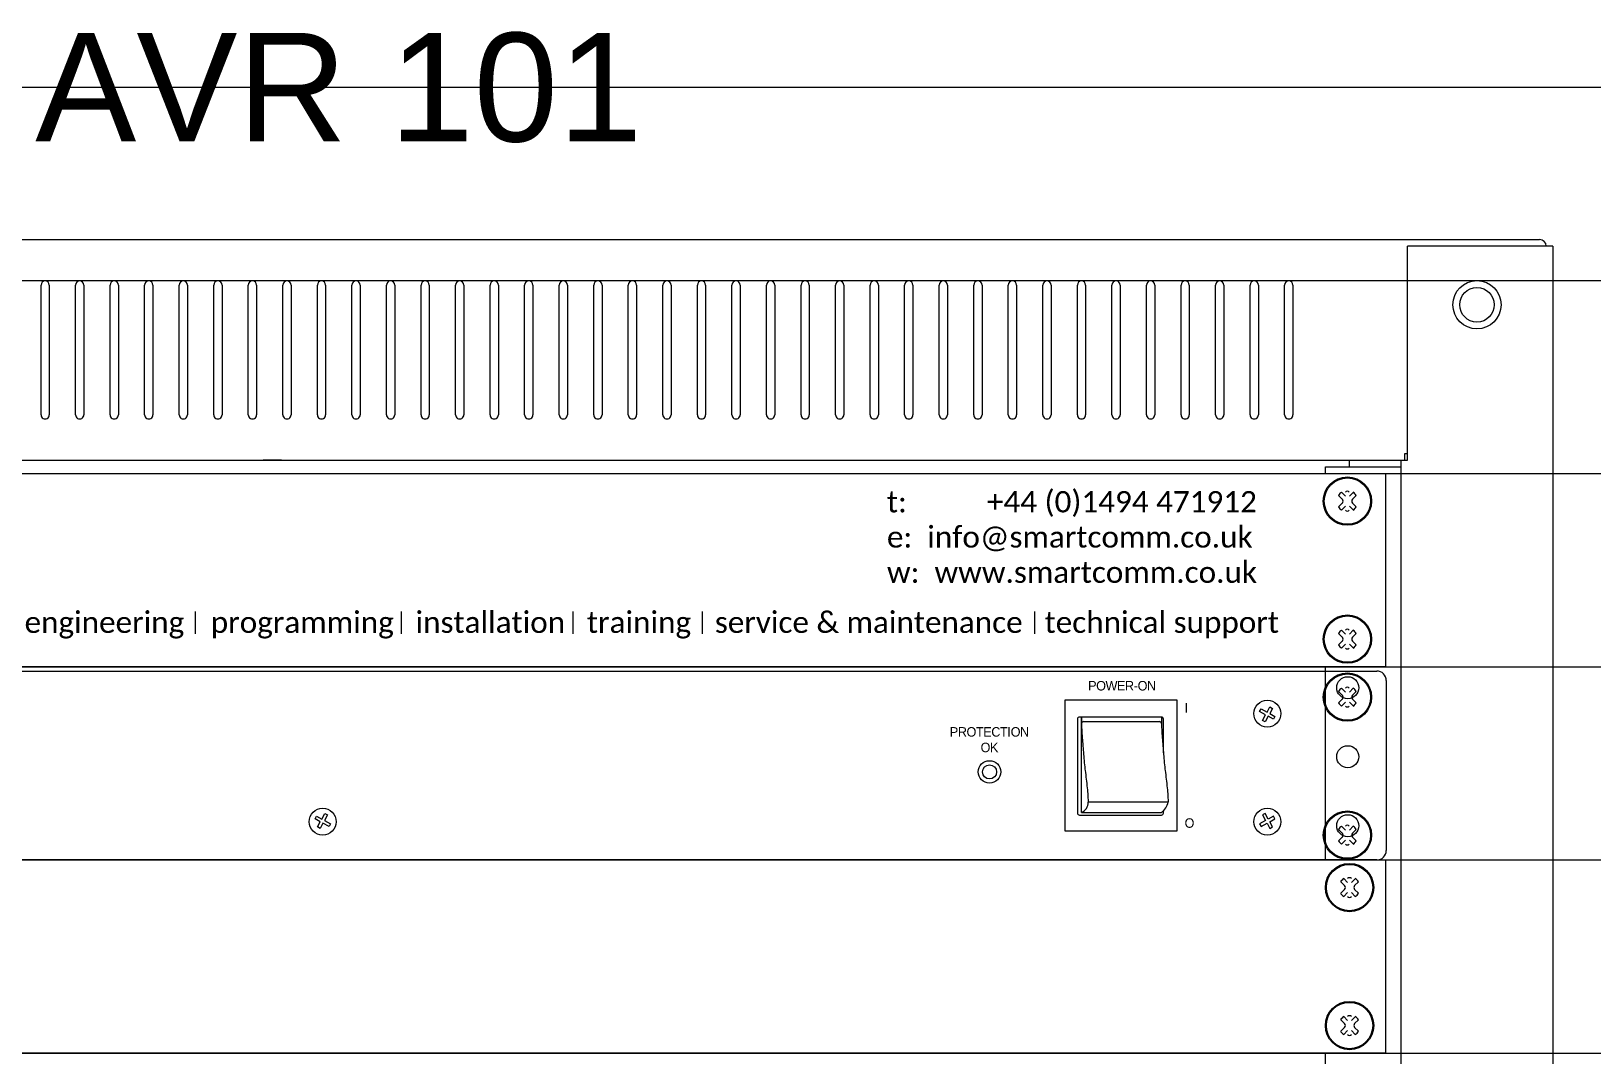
# Model space of a CAD drawing. Header units: millimetres. Extents: x -71336 to -33468, y -26189 to 22712.
# Drawn here: x -34368.1 to -34008.9, y -8288 to -8052.5 of the extents above; entities that cross this region are included whole.
import ezdxf
from ezdxf.enums import TextEntityAlignment as Align

# ---------------------------------------------------------------- set-up
doc = ezdxf.new("R2010")
doc.units = ezdxf.units.MM
doc.set_wipeout_variables(frame=1)
doc.layers.add('SC - Equipment', color=7, linetype='Continuous', lineweight=13)
doc.layers.add('SC - Rack Layout - U-guides and centreline', color=5, linetype='Continuous', lineweight=13, plot=False)
doc.layers.add('SC - Xlines', color=252, linetype='Continuous', plot=False)
doc.styles.add('ARIAL', font='arial.ttf')
doc.styles.get("Standard").update_dxf_attribs({"font": 'arial.ttf', "height": 35})
doc.styles.add('STYLE1', font='arial.ttf', dxfattribs={"height": 50})

# ---------------------------------------------------------------- blocks, each defined once
blk = doc.blocks.new('*U220')
at = {"layer": 'SC - Rack Layout - U-guides and centreline', "ltscale": 5}
blk.add_lwpolyline([(-300, 0), (300, 0)], dxfattribs=at)
blk = doc.blocks.new('*U221')
at = {"layer": 'SC - Rack Layout - U-guides and centreline', "color": 0, "linetype": 'ByBlock', "lineweight": -2, "transparency": 16777216}
for p in [(0, 1466.85), (0, 1422.4), (0, 1377.95), (0, 1333.5), (0, 1289.05), (0, 1244.6)]:
    blk.add_blockref('*U220', p, dxfattribs=at)
blk = doc.blocks.new('*U284')
at = {"ltscale": 5}
for p, q in [((279.3873, 1481.074), (279.3873, 1430.274)), ((227.076, 1430.274), (244.4623, 1430.274))]:
    blk.add_line(p, q, dxfattribs=at)
at = {"layer": 'SC - Equipment'}
for p, q in [((-276.352, 1482.598), (276.352, 1482.598)), ((245.9863, 1431.8615), (245.9863, 1481.074)), ((279.3873, 1481.074), (245.9863, 1481.074)), ((276.352, 1481.074), (274.828, 1481.074)), ((-68.5292, 1442.2755), (-68.5292, 1472.1205)), ((-66.6242, 1472.1205), (-66.6242, 1442.2755)), ((-60.579, 1442.2755), (-60.579, 1472.1205)), ((-58.674, 1472.1205), (-58.674, 1442.2755)), ((-52.6288, 1442.2755), (-52.6288, 1472.1205)), ((-50.7238, 1472.1205), (-50.7238, 1442.2755)), ((-44.6786, 1442.2755), (-44.6786, 1472.1205)), ((-42.7736, 1472.1205), (-42.7736, 1442.2755)), ((-36.7284, 1442.2755), (-36.7284, 1472.1205)), ((-34.8234, 1472.1205), (-34.8234, 1442.2755)), ((-28.7782, 1442.2755), (-28.7782, 1472.1205)), ((-26.8732, 1472.1205), (-26.8732, 1442.2755)), ((-20.828, 1442.2755), (-20.828, 1472.1205)), ((-18.923, 1472.1205), (-18.923, 1442.2755)), ((-12.8778, 1442.2755), (-12.8778, 1472.1205)), ((-10.9728, 1472.1205), (-10.9728, 1442.2755)), ((-4.9276, 1442.2755), (-4.9276, 1472.1205)), ((-3.0226, 1472.1205), (-3.0226, 1442.2755)), ((3.0226, 1442.2755), (3.0226, 1472.1205)), ((4.9276, 1472.1205), (4.9276, 1442.2755)), ((10.9728, 1442.2755), (10.9728, 1472.1205)), ((12.8778, 1472.1205), (12.8778, 1442.2755)), ((18.923, 1442.2755), (18.923, 1472.1205)), ((20.828, 1472.1205), (20.828, 1442.2755)), ((26.8732, 1442.2755), (26.8732, 1472.1205)), ((28.7782, 1472.1205), (28.7782, 1442.2755)), ((34.8234, 1442.2755), (34.8234, 1472.1205)), ((36.7284, 1472.1205), (36.7284, 1442.2755)), ((42.7736, 1442.2755), (42.7736, 1472.1205)), ((44.6786, 1472.1205), (44.6786, 1442.2755)), ((50.7238, 1442.2755), (50.7238, 1472.1205)), ((52.6288, 1472.1205), (52.6288, 1442.2755)), ((58.674, 1442.2755), (58.674, 1472.1205)), ((60.579, 1472.1205), (60.579, 1442.2755)), ((66.6242, 1442.2755), (66.6242, 1472.1205)), ((68.5292, 1472.1205), (68.5292, 1442.2755)), ((74.5744, 1442.2755), (74.5744, 1472.1205)), ((76.4794, 1472.1205), (76.4794, 1442.2755)), ((82.5246, 1442.2755), (82.5246, 1472.1205)), ((84.4296, 1472.1205), (84.4296, 1442.2755)), ((90.4748, 1442.2755), (90.4748, 1472.1205)), ((92.3798, 1472.1205), (92.3798, 1442.2755)), ((98.425, 1442.2755), (98.425, 1472.1205)), ((100.33, 1472.1205), (100.33, 1442.2755)), ((106.3752, 1442.2755), (106.3752, 1472.1205)), ((108.2802, 1472.1205), (108.2802, 1442.2755)), ((114.3254, 1442.2755), (114.3254, 1472.1205)), ((116.2304, 1472.1205), (116.2304, 1442.2755)), ((122.2756, 1442.2755), (122.2756, 1472.1205)), ((124.1806, 1472.1205), (124.1806, 1442.2755)), ((130.2258, 1442.2755), (130.2258, 1472.1205)), ((132.1308, 1472.1205), (132.1308, 1442.2755)), ((138.176, 1442.2755), (138.176, 1472.1205)), ((140.081, 1472.1205), (140.081, 1442.2755)), ((146.1262, 1442.2755), (146.1262, 1472.1205)), ((148.0312, 1472.1205), (148.0312, 1442.2755)), ((154.0764, 1442.2755), (154.0764, 1472.1205)), ((155.9814, 1472.1205), (155.9814, 1442.2755)), ((162.0266, 1442.2755), (162.0266, 1472.1205)), ((163.9316, 1472.1205), (163.9316, 1442.2755)), ((169.9768, 1442.2755), (169.9768, 1472.1205)), ((171.8818, 1472.1205), (171.8818, 1442.2755)), ((177.927, 1442.2755), (177.927, 1472.1205)), ((179.832, 1472.1205), (179.832, 1442.2755)), ((185.8772, 1442.2755), (185.8772, 1472.1205)), ((187.7822, 1472.1205), (187.7822, 1442.2755)), ((193.8274, 1442.2755), (193.8274, 1472.1205)), ((195.7324, 1472.1205), (195.7324, 1442.2755)), ((201.7776, 1442.2755), (201.7776, 1472.1205)), ((203.6826, 1472.1205), (203.6826, 1442.2755)), ((209.7278, 1442.2755), (209.7278, 1472.1205)), ((211.6328, 1472.1205), (211.6328, 1442.2755)), ((217.678, 1442.2755), (217.678, 1472.1205)), ((219.583, 1472.1205), (219.583, 1442.2755)), ((245.364, 1431.8615), (245.364, 1433.3982)), ((245.364, 1433.3982), (245.9863, 1433.3982)), ((-245.364, 1431.798), (244.4623, 1431.798)), ((-13.15085, 1431.798), (-17.43621, 1431.798)), ((227.076, 1385.824), (227.076, 1430.274)), ((232.537, 1431.798), (232.537, 1430.274)), ((244.4623, 1431.8615), (245.9863, 1431.8615)), ((244.4623, 1430.274), (244.4623, 1431.8615)), ((244.4623, 1385.824), (244.4623, 1430.274)), ((279.3873, 1430.274), (279.3873, 1385.824)), ((227.076, 1341.374), (227.076, 1385.824)), ((244.4623, 1341.374), (244.4623, 1385.824)), ((279.3873, 1385.824), (279.3873, 1341.374)), ((227.076, 1296.924), (227.076, 1341.374)), ((244.4623, 1296.924), (244.4623, 1341.374)), ((279.3873, 1341.374), (279.3873, 1296.924)), ((227.076, 1252.474), (227.076, 1296.924)), ((244.4623, 1252.474), (244.4623, 1296.924)), ((279.3873, 1296.924), (279.3873, 1252.474))]:
    blk.add_line(p, q, dxfattribs=at)
for centre, radius in [((261.9375, 1467.5866), 5.5499), ((261.9375, 1467.5866), 3.9751), ((232.21315, 1423.924), 2.54), ((232.21315, 1408.049), 2.54), ((232.21315, 1392.174), 2.54), ((232.21315, 1379.474), 2.54), ((232.21315, 1363.599), 2.54), ((232.21315, 1347.724), 2.54), ((232.21315, 1335.024), 2.54), ((232.21315, 1319.149), 2.54), ((232.21315, 1303.274), 2.54)]:
    blk.add_circle(centre, radius, dxfattribs=at)
for centre, radius, start, end in [((276.352, 1481.074), 1.524, 0, 90), ((-67.5767, 1472.1205), 0.9525, 0.000017, 180.000009), ((-59.6265, 1472.1205), 0.9525, 0.000017, 180.000009), ((-51.6763, 1472.1205), 0.9525, 0.000017, 180.000009), ((-43.7261, 1472.1205), 0.9525, 0.000017, 180.000009), ((-35.7759, 1472.1205), 0.9525, 0.000017, 180.000009), ((-27.8257, 1472.1205), 0.9525, 0.000017, 180.000009), ((-19.8755, 1472.1205), 0.9525, 0.000017, 180.000009), ((-11.9253, 1472.1205), 0.9525, 0.000017, 180.000009), ((-3.9751, 1472.1205), 0.9525, 0.000017, 180.000009), ((3.9751, 1472.1205), 0.9525, 0.000017, 180.000009), ((11.9253, 1472.1205), 0.9525, 0.000017, 180.000009), ((19.8755, 1472.1205), 0.9525, 0.000017, 180.000009), ((27.8257, 1472.1205), 0.9525, 0.000017, 180.000009), ((35.7759, 1472.1205), 0.9525, 0.000017, 180.000009), ((43.7261, 1472.1205), 0.9525, 0.000017, 180.000009), ((51.6763, 1472.1205), 0.9525, 0.000017, 180.000009), ((59.6265, 1472.1205), 0.9525, 0.000017, 180.000009), ((67.5767, 1472.1205), 0.9525, 0.000017, 180.000009), ((75.5269, 1472.1205), 0.9525, 0.000017, 180.000009), ((83.4771, 1472.1205), 0.9525, 0.000017, 180.000009), ((91.4273, 1472.1205), 0.9525, 0.000017, 180.000009), ((99.3775, 1472.1205), 0.9525, 0.000017, 180.000009), ((107.3277, 1472.1205), 0.9525, 0.000017, 180.000009), ((115.2779, 1472.1205), 0.9525, 0.000017, 180.000009), ((123.2281, 1472.1205), 0.9525, 0.000017, 180.000009), ((131.1783, 1472.1205), 0.9525, 0.000017, 180.000009), ((139.1285, 1472.1205), 0.9525, 0.000017, 180.000009), ((147.0787, 1472.1205), 0.9525, 0.000017, 180.000009), ((155.0289, 1472.1205), 0.9525, 0.000017, 180.000009), ((162.9791, 1472.1205), 0.9525, 0.000017, 180.000009), ((170.9293, 1472.1205), 0.9525, 0.000017, 180.000009), ((178.8795, 1472.1205), 0.9525, 0.000017, 180.000009), ((186.8297, 1472.1205), 0.9525, 0.000017, 180.000009), ((194.7799, 1472.1205), 0.9525, 0.000017, 180.000009), ((202.7301, 1472.1205), 0.9525, 0.000017, 180.000009), ((210.6803, 1472.1205), 0.9525, 0.000017, 180.000009), ((218.6305, 1472.1205), 0.9525, 0.000017, 180.000009), ((-67.5767, 1442.2755), 0.9525, 180.000009, 0.000017), ((-59.6265, 1442.2755), 0.9525, 180.000009, 0.000017), ((-51.6763, 1442.2755), 0.9525, 180.000009, 0.000017), ((-43.7261, 1442.2755), 0.9525, 180.000009, 0.000017), ((-35.7759, 1442.2755), 0.9525, 180.000009, 0.000017), ((-27.8257, 1442.2755), 0.9525, 180.000009, 0.000017), ((-19.8755, 1442.2755), 0.9525, 180.000009, 0.000017), ((-11.9253, 1442.2755), 0.9525, 180.000009, 0.000017), ((-3.9751, 1442.2755), 0.9525, 180.000009, 0.000017), ((3.9751, 1442.2755), 0.9525, 180.000009, 0.000017), ((11.9253, 1442.2755), 0.9525, 180.000009, 0.000017), ((19.8755, 1442.2755), 0.9525, 180.000009, 0.000017), ((27.8257, 1442.2755), 0.9525, 180.000009, 0.000017), ((35.7759, 1442.2755), 0.9525, 180.000009, 0.000017), ((43.7261, 1442.2755), 0.9525, 180.000009, 0.000017), ((51.6763, 1442.2755), 0.9525, 180.000009, 0.000017), ((59.6265, 1442.2755), 0.9525, 180.000009, 0.000017), ((67.5767, 1442.2755), 0.9525, 180.000009, 0.000017), ((75.5269, 1442.2755), 0.9525, 180.000009, 0.000017), ((83.4771, 1442.2755), 0.9525, 180.000009, 0.000017), ((91.4273, 1442.2755), 0.9525, 180.000009, 0.000017), ((99.3775, 1442.2755), 0.9525, 180.000009, 0.000017), ((107.3277, 1442.2755), 0.9525, 180.000009, 0.000017), ((115.2779, 1442.2755), 0.9525, 180.000009, 0.000017), ((123.2281, 1442.2755), 0.9525, 180.000009, 0.000017), ((131.1783, 1442.2755), 0.9525, 180.000009, 0.000017), ((139.1285, 1442.2755), 0.9525, 180.000009, 0.000017), ((147.0787, 1442.2755), 0.9525, 180.000009, 0.000017), ((155.0289, 1442.2755), 0.9525, 180.000009, 0.000017), ((162.9791, 1442.2755), 0.9525, 180.000009, 0.000017), ((170.9293, 1442.2755), 0.9525, 180.000009, 0.000017), ((178.8795, 1442.2755), 0.9525, 180.000009, 0.000017), ((186.8297, 1442.2755), 0.9525, 180.000009, 0.000017), ((194.7799, 1442.2755), 0.9525, 180.000009, 0.000017), ((202.7301, 1442.2755), 0.9525, 180.000009, 0.000017), ((210.6803, 1442.2755), 0.9525, 180.000009, 0.000017), ((218.6305, 1442.2755), 0.9525, 180.000009, 0.000017)]:
    blk.add_arc(centre, radius, start, end, dxfattribs=at)
at = {"ltscale": 5, "style": 'ARIAL', "flags": 1}
blk.add_attdef('UNITS', (470.5, 46), '', height=9.73997, dxfattribs=at)
blk = doc.blocks.new('1U SCREWS - RACK LAYOUT')
at = {"layer": 'SC - Equipment'}
for p, q in [((232.13, 39.27), (231.24, 40.16)), ((233.88, 40.13), (233.02, 39.27)), ((231.39, 38.56), (230.53, 39.42)), ((231.39, 37.64), (230.53, 36.78)), ((232.13, 36.93), (231.24, 36.04)), ((233.88, 36.07), (233.02, 36.93)), ((234.62, 39.42), (233.73, 38.56)), ((234.62, 36.78), (233.73, 37.64)), ((231.39, 6.81), (230.53, 7.67)), ((232.13, 7.52), (231.24, 8.41)), ((233.88, 8.38), (233.02, 7.52)), ((234.62, 7.67), (233.73, 6.81)), ((231.39, 5.89), (230.53, 5.03)), ((232.13, 5.18), (231.24, 4.29)), ((233.88, 4.32), (233.02, 5.18)), ((234.62, 5.03), (233.73, 5.89))]:
    blk.add_line(p, q, dxfattribs=at)
for centre, major_axis, start_param, end_param in [((232.56, 38.1), (5.56, 0), 0, 6.283185), ((232.56, 38.1), (5.33, 0), 0, 6.283185), ((232.56, 38.1), (2.44, 0), 2.143456, 2.563819), ((232.56, 39.73), (0.635, 0), 0.785399, 2.356195), ((232.56, 38.1), (2.44, 0), 0.57266, 0.993023), ((232.56, 38.1), (2.44, 0), 3.719366, 4.139729), ((230.96, 38.1), (0.635, 0), 5.497788, 7.068584), ((232.56, 36.47), (0.635, 0), 3.926991, 5.497787), ((234.19, 38.1), (0.635, 0), 2.356195, 3.926991), ((232.56, 38.1), (2.44, 0), 5.290163, 5.710525), ((232.56, 6.35), (5.56, 0), 0, 6.283185), ((232.56, 6.35), (5.33, 0), 0, 6.283185), ((232.56, 6.35), (2.44, 0), 2.143456, 2.563819), ((232.56, 7.98), (0.635, 0), 0.785399, 2.356195), ((232.56, 6.35), (2.44, 0), 0.57266, 0.993023), ((232.56, 6.35), (2.44, 0), 3.719366, 4.139729), ((230.96, 6.35), (0.635, 0), 5.497788, 7.068584), ((232.56, 4.72), (0.635, 0), 3.926991, 5.497787), ((234.19, 6.35), (0.635, 0), 2.356195, 3.926991), ((232.56, 6.35), (2.44, 0), 5.290163, 5.710525)]:
    blk.add_ellipse(centre, major_axis=major_axis, ratio=1, start_param=start_param, end_param=end_param, dxfattribs=at)
at = {"layer": 'SC - Equipment', "ltscale": 5}
blk.add_point((0, 0), dxfattribs=at)
blk = doc.blocks.new('1U BLANK PANEL SMARTCOMM - RACK LAYOUT')
blk.add_wipeout([(-241.3, 44.45), (241.3, 44.45), (241.3, 0), (-241.3, 0)])
at = {"lineweight": 0}
for p, q in [((-241.3, 44.45), (241.3, 44.45)), ((241.3, 44.45), (241.3, 0)), ((241.3, 0), (-241.3, 0))]:
    blk.add_line(p, q, dxfattribs=at)
at = {"layer": 'SC - Equipment', "color": 232}
for p, q in [((-32.54, 7.57), (-32.54, 12.68)), ((14.87, 7.57), (14.87, 12.68)), ((54.41, 7.57), (54.41, 12.68)), ((84.19, 7.57), (84.19, 12.68)), ((160.63, 7.57), (160.63, 12.68))]:
    blk.add_line(p, q, dxfattribs=at)
at = {"layer": 'SC - Equipment'}
blk.add_blockref('1U SCREWS - RACK LAYOUT', (0, 0), dxfattribs=at)
at = {"layer": 'SC - Equipment', "char_height": 4.8928, "width": 116.0646, "attachment_point": 1, "style": 'STYLE1'}
for s, insert in [('\\pxql;{\\fCalibri|b0|i0|c0|p34;\\C253;t: ^I  +44 (0)1494 471912 }', (126.6, 40.41)), ('\\pxql;{\\fCalibri|b0|i0|c0|p34;\\C253;e:  info@smartcomm.co.uk }', (126.6, 32.31)), ('\\pxql;{\\fCalibri|b0|i0|c0|p34;\\C253;w:  www.smartcomm.co.uk }', (126.6, 24.2)), ('{\\fCalibri|b0|i0|c0|p34;\\C253;engineering}', (-71.86, 12.68)), ('{\\fCalibri|b0|i0|c0|p34;\\C253;programming}', (-29.01, 12.68)), ('{\\fCalibri|b0|i0|c0|p34;\\C253;installation}', (18.11, 12.68)), ('{\\fCalibri|b0|i0|c0|p34;\\C253;training}', (57.56, 12.68)), ('{\\fCalibri|b0|i0|c0|p34;\\C253;service & maintenance}', (87, 12.68)), ('{\\fCalibri|b0|i0|c0|p34;\\C253;technical support}', (162.89, 12.68))]:
    blk.add_mtext(s, dxfattribs=dict(at, insert=insert))
blk = doc.blocks.new('Furman M10XE - RACK LAYOUT')
at = {"layer": 'SC - Equipment'}
for points in [[(-239.33, 43.46), (239.33, 43.46)], [(241.5, 41.28), (241.5, 2.17)], [(171.37, 32.88), (171.37, 32.41), (171.37, 31.83), (171.37, 31.45), (171.39, 30.97), (171.4, 30.49), (171.43, 30.01), (171.45, 29.53), (171.48, 29.06), (171.52, 28.58), (171.55, 28.1), (171.59, 27.62), (171.61, 27.31), (171.66, 26.67), (171.69, 26.19), (171.73, 25.71), (171.77, 25.23), (171.8, 24.76), (171.84, 24.32), (171.89, 23.8), (171.93, 23.33), (171.98, 22.85), (172.02, 22.37), (172.07, 21.9), (172.12, 21.42), (172.18, 20.94), (172.23, 20.47), (172.27, 20.16), (172.35, 19.52), (172.41, 19.04), (172.47, 18.57), (172.53, 18.09), (172.59, 17.62), (172.64, 17.14), (172.7, 16.54), (172.73, 16.19), (172.77, 15.71), (172.8, 15.23), (172.83, 14.76), (172.86, 14.28), (172.89, 13.8), (172.91, 13.32)], [(189.77, 32.88), (189.77, 32.41), (189.77, 31.83), (189.78, 31.45), (189.79, 30.97), (189.81, 30.49), (189.83, 30.01), (189.86, 29.53), (189.89, 29.06), (189.92, 28.58), (189.96, 28.1), (189.99, 27.62), (190.02, 27.31), (190.06, 26.67), (190.1, 26.19), (190.14, 25.71), (190.17, 25.23), (190.21, 24.76), (190.25, 24.32), (190.29, 23.8), (190.34, 23.33), (190.38, 22.85), (190.43, 22.37), (190.48, 21.9), (190.53, 21.42), (190.58, 20.94), (190.64, 20.47), (190.68, 20.16), (190.76, 19.52), (190.82, 19.04), (190.88, 18.57), (190.94, 18.09), (191, 17.62), (191.05, 17.14), (191.11, 16.54), (191.14, 16.19), (191.18, 15.71), (191.21, 15.23), (191.24, 14.76), (191.27, 14.28), (191.29, 13.8), (191.32, 13.32)], [(239.33, 0), (-239.33, 0)]]:
    blk.add_lwpolyline(points, dxfattribs=at)
at = {"layer": 'SC - Equipment', "flags": 128}
for points in [[(241.5, 41.28, 0.414214), (239.33, 43.46)], [(170.91, 32.88, 0.414214), (170.44, 32.41)], [(190.22, 32.41, 0.414214), (189.75, 32.88)], [(171.85, 31.83, 0.414214), (171.38, 31.36)], [(189.78, 31.36, 0.414214), (189.31, 31.83)], [(170.44, 10.78, 0.414214), (170.91, 10.31)], [(171.37, 10.88, 0.29654), (172.91, 13.32)], [(189.75, 10.31, 0.414214), (190.22, 10.78)], [(189.77, 10.88, 0.172818), (191.32, 13.32)], [(239.33, 0, 0.414214), (241.5, 2.17)]]:
    blk.add_lwpolyline(points, format="xyb", dxfattribs=at)
for points in [[(167.64, 6.61), (167.64, 36.84)], [(167.64, 36.84), (193.35, 36.84)], [(193.35, 36.84), (193.35, 6.61)], [(170.44, 32.41), (170.44, 10.78)], [(189.75, 32.88), (170.91, 32.88)], [(171.37, 10.88), (171.37, 32.88)], [(190.22, 24.64), (190.22, 32.41)], [(212.37, 34.15), (212.69, 34.76)], [(213.75, 33.4), (212.37, 34.15)], [(212.69, 34.76), (214.08, 34.01)], [(213.05, 32.11), (213.75, 33.4)], [(214.36, 33.07), (213.66, 31.78)], [(214.08, 34.01), (214.73, 35.2)], [(215.57, 32.42), (214.36, 33.07)], [(215.33, 34.87), (214.71, 33.67)], [(214.71, 33.67), (215.9, 33.02)], [(214.73, 35.2), (215.33, 34.87)], [(215.9, 33.02), (215.57, 32.42)], [(171.85, 31.83), (189.31, 31.83)], [(213.66, 31.78), (213.05, 32.11)], [(171.37, 10.88), (189.77, 10.88)], [(191.32, 13.32), (172.91, 13.32)], [(190.22, 10.78), (190.22, 11.29)], [(-5.01, 9.44), (-4.68, 10.05)], [(-3.82, 8.79), (-5.01, 9.44)], [(-4.68, 10.05), (-3.47, 9.39)], [(-4.44, 7.6), (-3.82, 8.79)], [(-3.83, 7.27), (-4.44, 7.6)], [(-3.19, 8.46), (-3.83, 7.27)], [(-3.47, 9.39), (-2.77, 10.69)], [(-1.8, 7.7), (-3.19, 8.46)], [(-2.16, 10.36), (-2.86, 9.06)], [(-2.86, 9.06), (-1.47, 8.31)], [(-2.77, 10.69), (-2.16, 10.36)], [(-1.47, 8.31), (-1.8, 7.7)], [(170.91, 10.31), (189.75, 10.31)], [(213.75, 9.06), (212.37, 8.31)], [(212.37, 8.31), (212.69, 7.7)], [(212.69, 7.7), (214.08, 8.46)], [(213.66, 10.69), (213.05, 10.36)], [(213.05, 10.36), (213.75, 9.06)], [(214.36, 9.39), (213.66, 10.69)], [(214.08, 8.46), (214.73, 7.27)], [(215.57, 10.05), (214.36, 9.39)], [(214.71, 8.79), (215.9, 9.44)], [(215.33, 7.6), (214.71, 8.79)], [(214.73, 7.27), (215.33, 7.6)], [(215.9, 9.44), (215.57, 10.05)], [(193.35, 6.61), (167.64, 6.61)]]:
    blk.add_lwpolyline(points, dxfattribs=at)
at = {"layer": 'SC - Equipment'}
for centre, radius in [((214.15, 33.67), 3.1), ((150.21, 20.25), 2.59), ((150.21, 20.25), 1.62), ((-3.26, 8.79), 3.1), ((214.15, 8.79), 3.1)]:
    blk.add_circle(centre, radius, dxfattribs=at)
blk.add_blockref('1U SCREWS - RACK LAYOUT', (0, -0.64), dxfattribs=at)
at = {"ltscale": 5, "style": 'ARIAL', "flags": 1}
for tag, p in [('WEIGHT', (272.65, 33.74)), ('WATTS', (272.65, 18.09)), ('BTU', (272.65, 2.44))]:
    blk.add_attdef(tag, p, '', height=9.74, dxfattribs=at)
at = {"layer": 'SC - Equipment', "char_height": 2.1816}
for s, insert, width, attachment_point in [('\\pxqc;{\\fVrinda|b0|i0|c0|p2;\\T0.95;POWER-ON}', (174.5, 41.17), 12.3489, 1), ('{\\fVrinda|b0|i0|c0|p2;\\T0.95;I}', (195.1, 36.09), 32.1113, 1), ('{\\fVrinda|b0|i0|c0|p2;\\T0.95;PROTECTION}', (150.15, 30.56), 12.5122, 2), ('{\\fVrinda|b0|i0|c0|p2;\\T0.95;OK}', (150.15, 26.97), 12.5122, 2), ('{\\fVrinda|b0|i0|c0|p2;\\T0.95;O}', (195.1, 7.37), 32.1113, 7)]:
    blk.add_mtext(s, dxfattribs=dict(at, insert=insert, width=width, attachment_point=attachment_point))
blk = doc.blocks.new('1U BLANK PANEL - RACK LAYOUT')
blk.add_wipeout([(-241.3, 44.45), (241.3, 44.45), (241.3, 0), (-241.3, 0)])
at = {"layer": 'SC - Equipment'}
for p, q in [((-241.3, 44.45), (241.3, 44.45)), ((241.3, 44.45), (241.3, 0)), ((232.63, 39.27), (231.74, 40.16)), ((234.38, 40.13), (233.52, 39.27)), ((231.89, 38.56), (231.03, 39.42)), ((231.89, 37.64), (231.03, 36.78)), ((232.63, 36.93), (231.74, 36.04)), ((234.38, 36.07), (233.52, 36.93)), ((235.12, 39.42), (234.23, 38.56)), ((235.12, 36.78), (234.23, 37.64)), ((231.89, 6.81), (231.03, 7.67)), ((232.63, 7.52), (231.74, 8.41)), ((234.38, 8.38), (233.52, 7.52)), ((235.12, 7.67), (234.23, 6.81)), ((231.89, 5.89), (231.03, 5.03)), ((232.63, 5.18), (231.74, 4.29)), ((234.38, 4.32), (233.52, 5.18)), ((235.12, 5.03), (234.23, 5.89)), ((241.3, 0), (-241.3, 0))]:
    blk.add_line(p, q, dxfattribs=at)
for centre, major_axis, start_param, end_param in [((233.06, 38.1), (5.56, 0), 0, 6.283185), ((233.06, 38.1), (5.33, 0), 0, 6.283185), ((233.06, 38.1), (2.44, 0), 2.143456, 2.563819), ((233.06, 39.73), (0.635, 0), 0.785399, 2.356195), ((233.06, 38.1), (2.44, 0), 0.57266, 0.993023), ((233.06, 38.1), (2.44, 0), 3.719366, 4.139729), ((231.46, 38.1), (0.635, 0), 5.497788, 7.068584), ((233.06, 36.47), (0.635, 0), 3.926991, 5.497787), ((234.69, 38.1), (0.635, 0), 2.356195, 3.926991), ((233.06, 38.1), (2.44, 0), 5.290163, 5.710525), ((233.06, 6.35), (5.56, 0), 0, 6.283185), ((233.06, 6.35), (5.33, 0), 0, 6.283185), ((233.06, 6.35), (2.44, 0), 2.143456, 2.563819), ((233.06, 7.98), (0.635, 0), 0.785399, 2.356195), ((233.06, 6.35), (2.44, 0), 0.57266, 0.993023), ((233.06, 6.35), (2.44, 0), 3.719366, 4.139729), ((231.46, 6.35), (0.635, 0), 5.497788, 7.068584), ((233.06, 4.72), (0.635, 0), 3.926991, 5.497787), ((234.69, 6.35), (0.635, 0), 2.356195, 3.926991), ((233.06, 6.35), (2.44, 0), 5.290163, 5.710525)]:
    blk.add_ellipse(centre, major_axis=major_axis, ratio=1, start_param=start_param, end_param=end_param, dxfattribs=at)
blk = doc.blocks.new('*U281')
blk.add_blockref('1U BLANK PANEL - RACK LAYOUT', (0, -44.45))

msp = doc.modelspace()

# ---------------------------------------------------------------- block references
at = {"layer": 'SC - Equipment'}
msp.add_blockref('*U284', (-34297.305, -9582.978), dxfattribs=at)
at = {"layer": 'SC - Rack Layout - U-guides and centreline'}
msp.add_blockref('*U221', (-34297.756, -9532.178), dxfattribs=at)

# ---------------------------------------------------------------- texts
at = {"layer": 'SC - Xlines', "transparency": 33554687, "style": 'ARIAL'}
msp.add_text('AVR 101', height=25, dxfattribs=at).set_placement((-34297.305, -8065.328), align=Align.MIDDLE_CENTER)

# ---------------------------------------------------------------- next in the draw order: block references
at = {"layer": 'SC - Equipment', "ltscale": 5}
msp.add_blockref('1U BLANK PANEL SMARTCOMM - RACK LAYOUT', (-34297.756, -8198.678), dxfattribs=at)

# ---------------------------------------------------------------- next in the draw order: block references
at = {"layer": 'SC - Equipment'}
msp.add_blockref('Furman M10XE - RACK LAYOUT', (-34297.756, -8243.128), dxfattribs=at)

# ---------------------------------------------------------------- next in the draw order: block references
msp.add_blockref('*U281', (-34297.756, -8243.128), dxfattribs=at)

doc.saveas('drawing.dxf')
